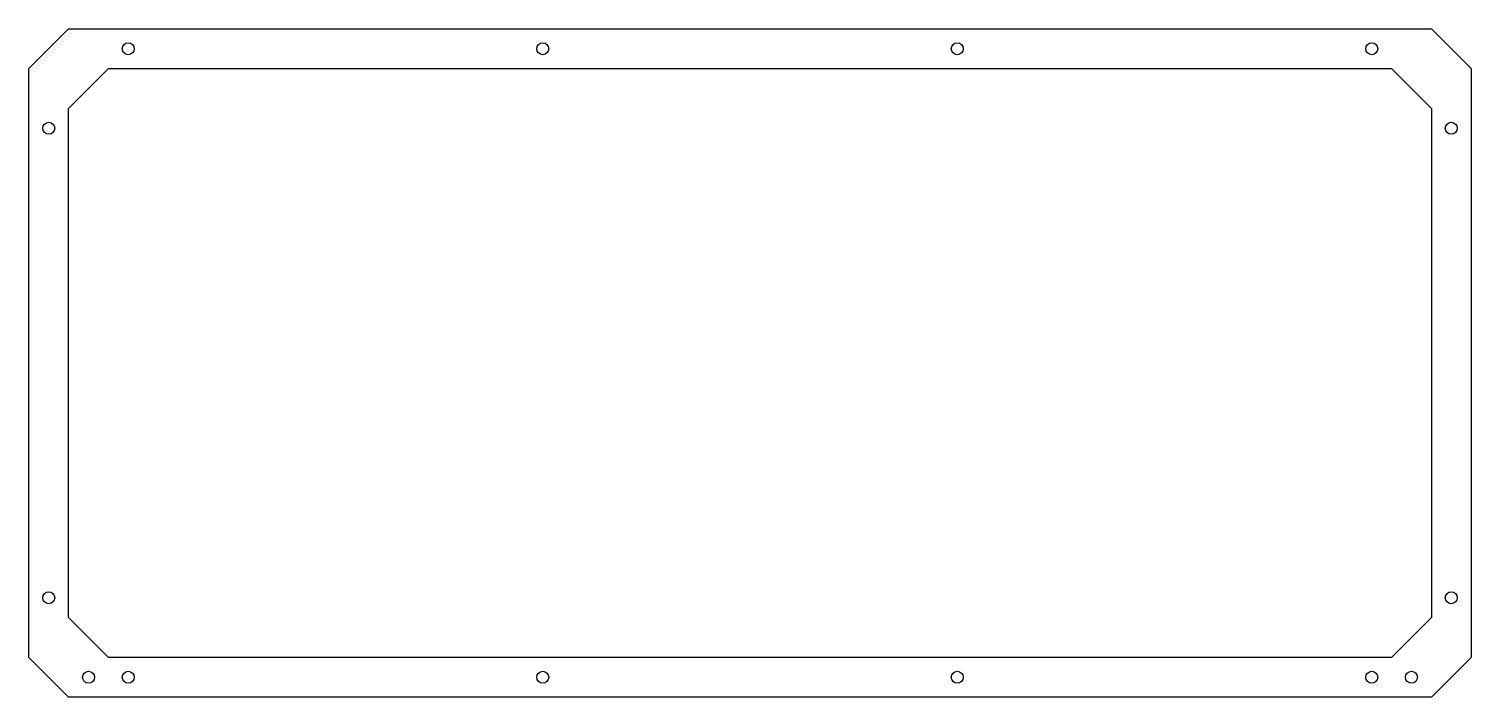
# Model space of a CAD drawing. Header units: millimetres. Extents: x -178 to 185, y -29 to 139.
import ezdxf

# ---------------------------------------------------------------- set-up
doc = ezdxf.new("R2010")
doc.units = ezdxf.units.MM
doc.layers.add('Shape2DView013', color=7, linetype='CONTINUOUS')

msp = doc.modelspace()

# ---------------------------------------------------------------- linework, layer by layer
at = {"layer": 'Shape2DView013'}
for p, q in [((-177.6, 129.11), (-167.6, 139.11)), ((-167.6, 139.11), (175, 139.11)), ((175, 139.11), (185, 129.11)), ((-177.6, -18.89), (-177.6, 129.11)), ((-167.6, 119.11), (-157.6, 129.11)), ((-157.6, 129.11), (165, 129.11)), ((165, 129.11), (175, 119.11)), ((185, 129.11), (185, -18.89)), ((-167.6, -8.89), (-167.6, 119.11)), ((175, 119.11), (175, -8.89)), ((-157.6, -18.89), (-167.6, -8.89)), ((175, -8.89), (165, -18.89)), ((-167.6, -28.89), (-177.6, -18.89)), ((165, -18.89), (-157.6, -18.89)), ((185, -18.89), (175, -28.89)), ((175, -28.89), (-167.6, -28.89))]:
    msp.add_line(p, q, dxfattribs=at)
for centre in [(-152.6, 134.11), (-48.4, 134.11), (55.8, 134.11), (160, 134.11), (-172.6, 114.11), (180, 114.11), (-172.6, -3.89), (180, -3.89), (-162.6, -23.89), (-152.6, -23.89), (-48.4, -23.89), (55.8, -23.89), (160, -23.89), (170, -23.89)]:
    msp.add_circle(centre, 1.5, dxfattribs=at)

doc.saveas('drawing.dxf')
